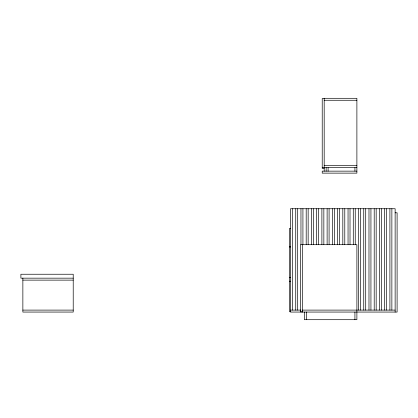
<?xml version="1.0" encoding="UTF-8"?>
<svg xmlns="http://www.w3.org/2000/svg" width="418" height="418" viewBox="0 0 418 418"><rect width="100%" height="100%" fill="white"/><g stroke="black" fill="none" stroke-linecap="round" stroke-linejoin="round"><path stroke-width="0.63" d="M324.185 98.523L322.226 98.523L322.226 168.407L324.185 168.407M324.185 100.268L356.888 100.268M324.185 165.669L356.888 165.669M322.226 167.409L324.185 167.409M324.185 167.628L356.888 167.628M356.888 171.145L322.226 171.145L322.226 173.136L356.888 173.136L356.888 98.303L324.185 98.303L324.185 171.171M395.135 212.793L397.1 212.793L397.1 312.063L290.5 312.063L290.5 208.734L395.135 208.734L395.135 312.063M290.505 228.38L289.522 228.38L289.522 311.739L290.505 311.739M289.522 246.557L290.505 246.557M289.522 246.991L290.505 246.991M289.522 277.51L290.505 277.51M73.218 278.163L20.9 278.163L20.9 274.239L73.218 274.239L73.218 312.063L22.865 312.063L22.865 278.163M22.865 280.128L73.218 280.128M289.522 281.22L290.505 281.22M22.865 310.104L73.218 310.104M290.5 310.104L300.96 310.104M302.386 310.104L395.135 310.104M302.386 311.849L300.422 311.849L300.422 244.702L356.888 244.702L356.888 319.697L304.346 319.697L304.346 312.063M391.87 208.734L391.87 310.104M389.905 208.734L389.905 310.104M386.634 208.734L386.634 310.104M384.675 208.734L384.675 310.104M381.404 208.734L381.404 310.104M379.44 208.734L379.44 310.104M376.174 208.734L376.174 310.104M374.209 208.734L374.209 310.104M370.938 208.734L370.938 310.104M368.979 208.734L368.979 310.104M365.708 208.734L365.708 310.104M363.744 208.734L363.744 310.104M360.478 208.734L360.478 310.104M358.513 208.734L358.513 310.104M355.243 208.734L355.243 244.473M354.924 167.628L354.924 171.145M354.924 312.063L354.924 319.697M353.283 208.734L353.283 244.473M350.012 208.734L350.012 244.473M348.048 208.734L348.048 244.473M344.782 208.734L344.782 244.473M342.817 208.734L342.817 244.473M339.547 208.734L339.547 244.473M337.587 208.734L337.587 244.473M334.316 208.734L334.316 244.473M332.352 208.734L332.352 244.473M329.086 208.734L329.086 244.473M328.109 167.628L328.109 171.145M327.122 208.734L327.122 244.473M326.15 167.628L326.15 171.145M323.851 208.734L323.851 244.473M321.891 208.734L321.891 244.473M318.62 208.734L318.62 244.473M316.656 208.734L316.656 244.473M313.39 208.734L313.39 244.473M311.426 208.734L311.426 244.473M308.155 208.734L308.155 244.473M306.31 312.063L306.31 319.697M306.195 208.734L306.195 244.473M302.925 208.734L302.925 244.473M302.386 244.702L302.386 312.063M300.96 208.734L300.96 244.473M297.694 208.734L297.694 310.104M295.73 208.734L295.73 310.104M292.459 208.734L292.459 310.104"/></g></svg>
